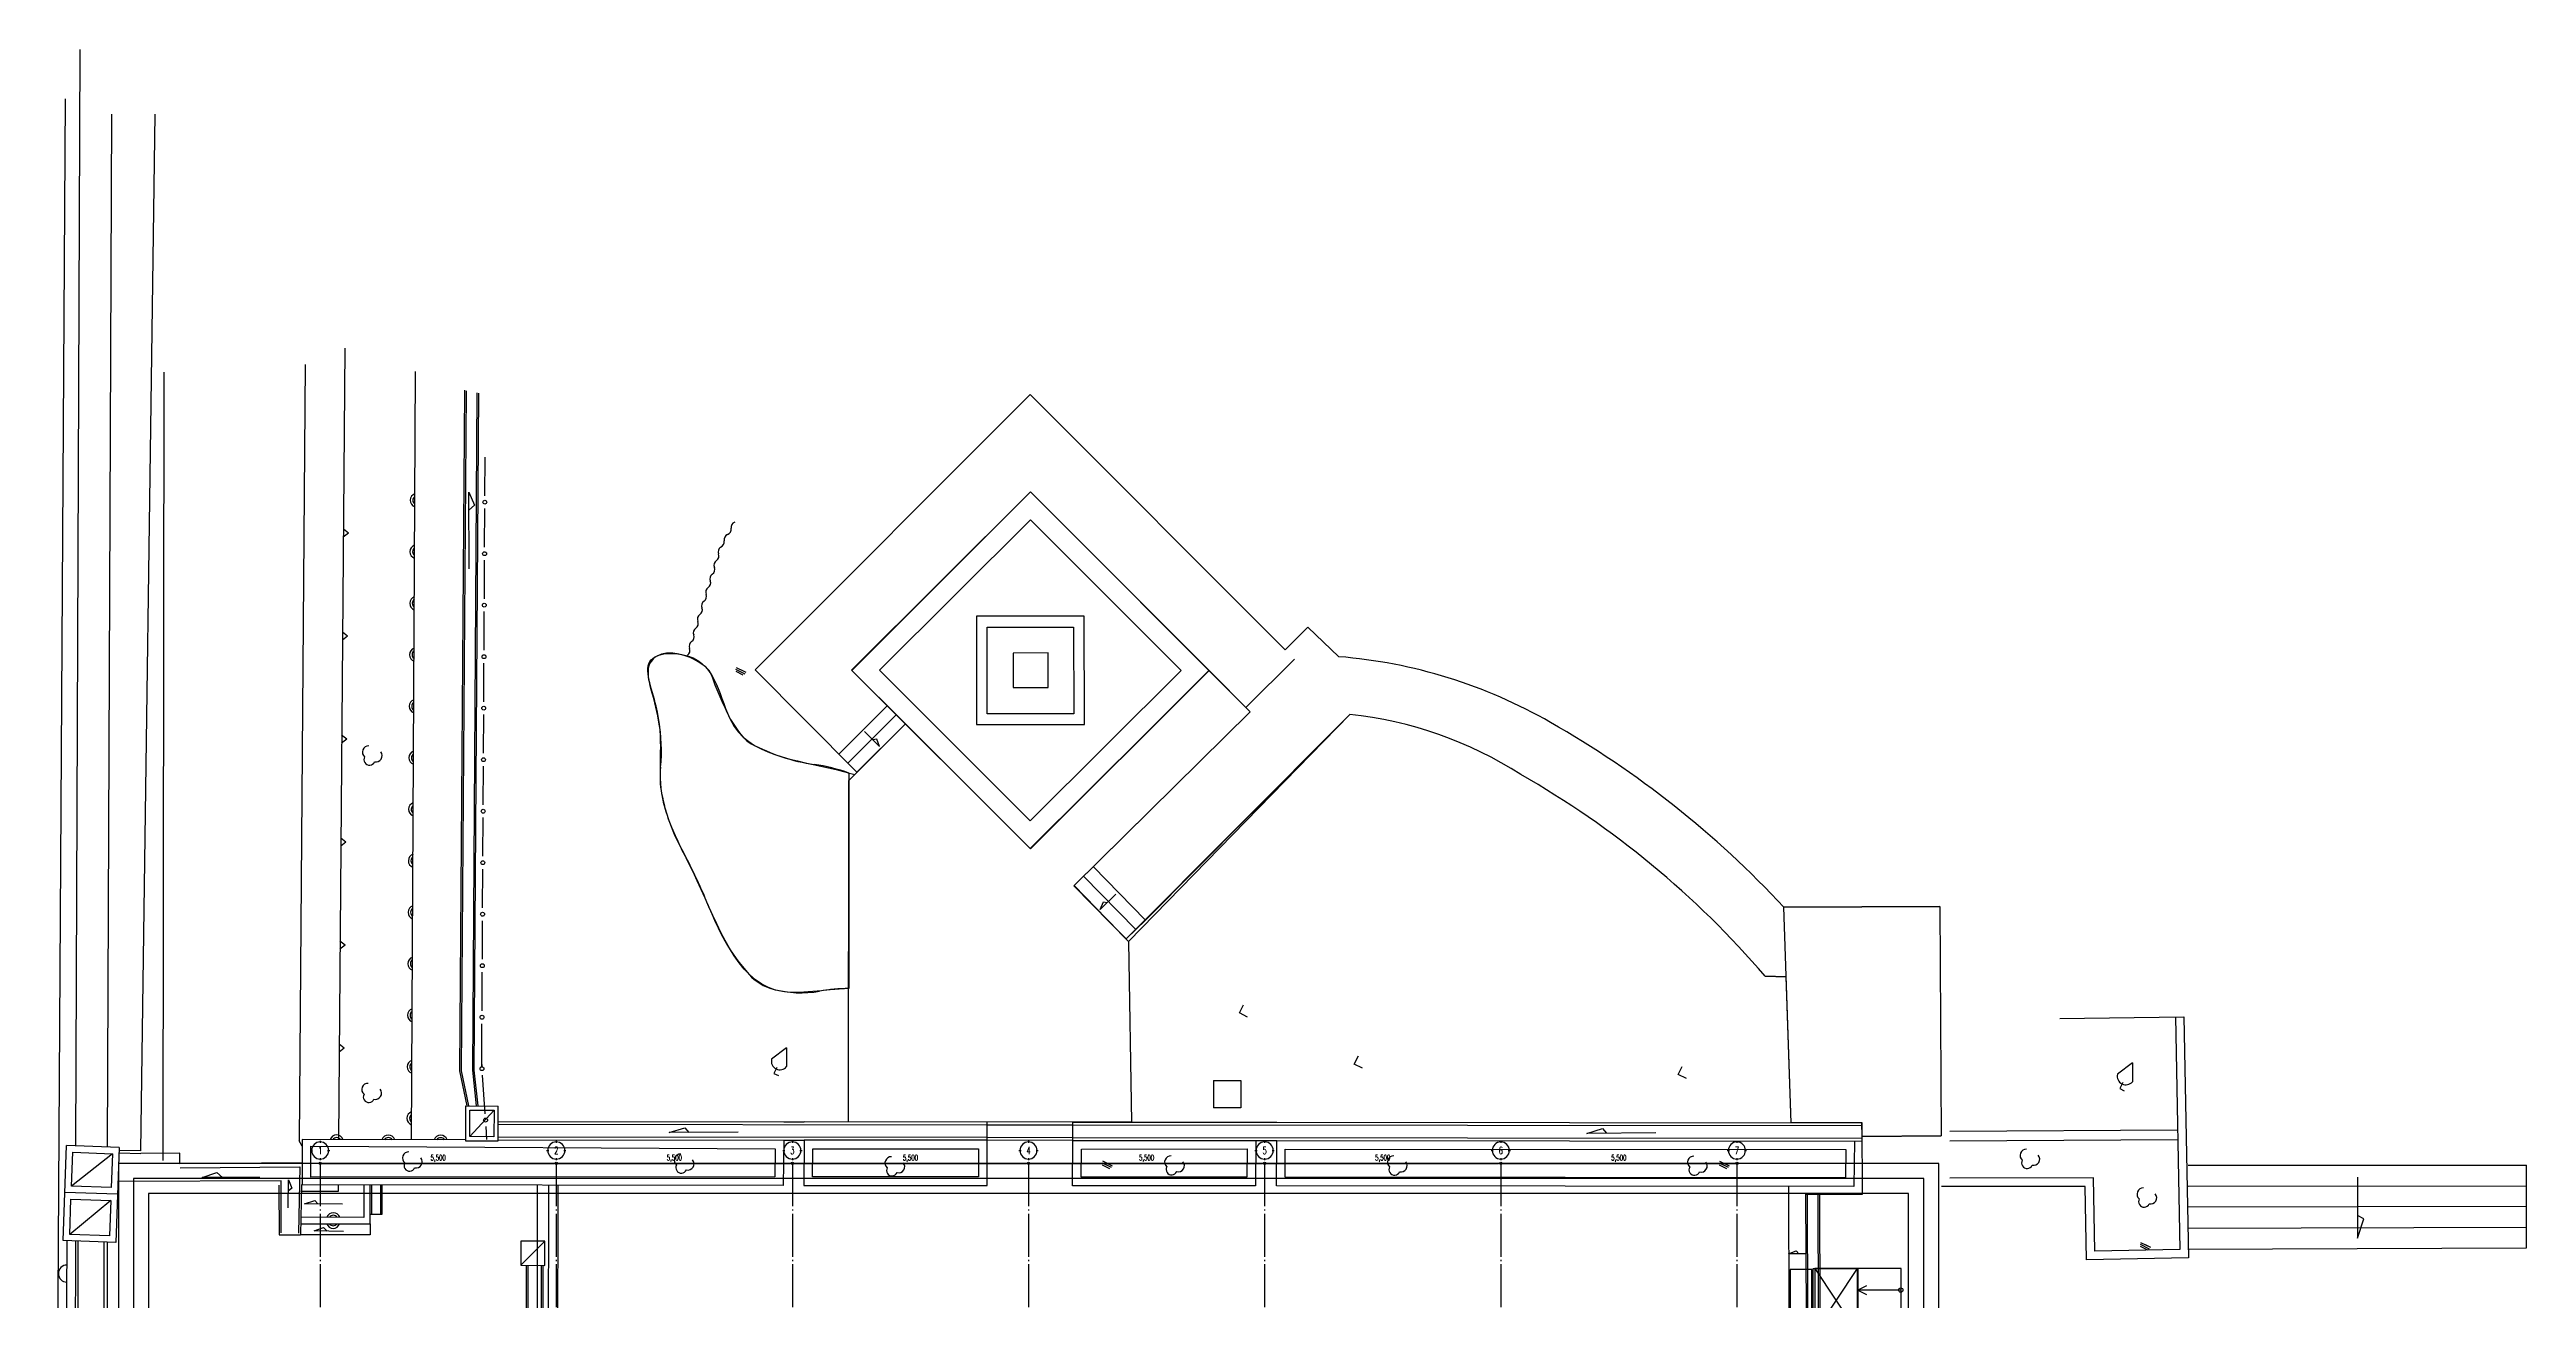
# Model space of a CAD drawing. Header units: millimetres. Extents: x -67913 to 128525, y -54442 to 63422.
# Drawn here: x -6303 to 51390, y 34299 to 63422 of the extents above; entities that cross this region are included whole.
import ezdxf
from ezdxf.enums import TextEntityAlignment as Align

# ---------------------------------------------------------------- set-up
doc = ezdxf.new("R2010")
doc.units = ezdxf.units.MM
doc.header["$LTSCALE"] = 500
doc.header["$PDMODE"] = 35
doc.linetypes.add('AXIS', pattern=[2.35, 2, -0.15, 0.05, -0.15])
doc.layers.get('0').update_dxf_attribs({"plot": 0})
for name, color, linetype in [('020KijnSn', 1, 'AXIS'), ('030KijnSp', 8, 'Continuous'), ('040KijunF', 7, 'Continuous'), ('090Gaikou', 5, 'Continuous')]:
    doc.layers.add(name, color=color, linetype=linetype)
doc.layers.add('HOJO', color=211, linetype='Continuous', plot=False)
doc.styles.add('Dim', font='simplex.shx', dxfattribs={"width": 0.6, "bigfont": 'extfont2.shx'})
doc.styles.get("Standard").update_dxf_attribs({"font": 'simplex.shx', "width": 0.7, "bigfont": 'extfont2.shx'})
doc.dimstyles.new('PRO1-50', dxfattribs={"dimscale": 50, "dimtxt": 2.5, "dimasz": 1, "dimexe": 0.5, "dimexo": 0.5, "dimgap": 0.8, "dimtad": 1, "dimdec": 3, "dimdsep": 46, "dimlunit": 6, "dimtxsty": 'Dim', "dimblk": 'ORIGIN', "dimcen": 0, "dimadec": 3, "dimazin": 2, "dimtfac": 1, "dimtdec": 3, "dimtix": 1, "dimtmove": 2, "dimatfit": 3, "dimldrblk": 'ORIGIN', "dimfxl": 0, "dimarcsym": 0})

# ---------------------------------------------------------------- blocks, each defined once
blk = doc.blocks.new('通り芯記号')
at = {"layer": '040KijunF'}
for p, q in [((-4.5, 0), (-3.5, 0)), ((0, 3.5), (0, 4.5)), ((3.5, 0), (4.5, 0)), ((0, -4.5), (0, -3.5))]:
    blk.add_line(p, q, dxfattribs=at)
blk.add_circle((0, 0), 4, dxfattribs=at)
at = {"layer": '040KijunF', "width": 0.6}
blk.add_attdef('通り芯符号', text='', height=3.5, dxfattribs=at).set_placement((0, 0), align=Align.MIDDLE)
blk = doc.blocks.new('_Origin')
at = {"color": 0, "linetype": 'ByBlock', "lineweight": -2}
blk.add_line((0, 0), (-1, 0), dxfattribs=at)
blk.add_circle((0, 0), 0.5, dxfattribs=at)
blk = doc.blocks.new('*D121')
at = {"layer": '030KijnSp', "color": 0, "lineweight": -2, "transparency": 16777216}
blk.add_line((50, 37470), (5450, 37470), dxfattribs=at)
at = {"layer": 'Defpoints', "color": 0, "transparency": 16777216}
for p in [(0, 37470), (5500, 37470), (5500, 37470)]:
    blk.add_point(p, dxfattribs=at)
at = {"layer": '030KijnSp', "color": 0, "lineweight": -2, "transparency": 16777216, "xscale": 50, "yscale": 50, "zscale": 50, "rotation": 180}
blk.add_blockref('_Origin', (0, 37470), dxfattribs=at)
at = {"layer": '030KijnSp', "color": 0, "lineweight": -2, "transparency": 16777216, "xscale": 50, "yscale": 50, "zscale": 50}
blk.add_blockref('_Origin', (5500, 37470), dxfattribs=at)
at = {"layer": '030KijnSp', "color": 0, "transparency": 16777216, "insert": (2750, 37584), "char_height": 125, "attachment_point": 5, "style": 'Dim'}
blk.add_mtext('5,500', dxfattribs=at)
blk = doc.blocks.new('*D116')
at = {"layer": '030KijnSp', "color": 0, "lineweight": -2, "transparency": 16777216}
blk.add_line((5550, 37470), (10950, 37470), dxfattribs=at)
at = {"layer": 'Defpoints', "color": 0, "transparency": 16777216}
for p in [(5500, 37470), (11000, 37470), (11000, 37470)]:
    blk.add_point(p, dxfattribs=at)
at = {"layer": '030KijnSp', "color": 0, "lineweight": -2, "transparency": 16777216, "xscale": 50, "yscale": 50, "zscale": 50, "rotation": 180}
blk.add_blockref('_Origin', (5500, 37470), dxfattribs=at)
at = {"layer": '030KijnSp', "color": 0, "lineweight": -2, "transparency": 16777216, "xscale": 50, "yscale": 50, "zscale": 50}
blk.add_blockref('_Origin', (11000, 37470), dxfattribs=at)
at = {"layer": '030KijnSp', "color": 0, "transparency": 16777216, "insert": (8250, 37584), "char_height": 125, "attachment_point": 5, "style": 'Dim'}
blk.add_mtext('5,500', dxfattribs=at)
blk = doc.blocks.new('*D117')
at = {"layer": '030KijnSp', "color": 0, "lineweight": -2, "transparency": 16777216}
blk.add_line((11050, 37470), (16450, 37470), dxfattribs=at)
at = {"layer": 'Defpoints', "color": 0, "transparency": 16777216}
for p in [(11000, 37470), (16500, 37470), (16500, 37470)]:
    blk.add_point(p, dxfattribs=at)
at = {"layer": '030KijnSp', "color": 0, "lineweight": -2, "transparency": 16777216, "xscale": 50, "yscale": 50, "zscale": 50, "rotation": 180}
blk.add_blockref('_Origin', (11000, 37470), dxfattribs=at)
at = {"layer": '030KijnSp', "color": 0, "lineweight": -2, "transparency": 16777216, "xscale": 50, "yscale": 50, "zscale": 50}
blk.add_blockref('_Origin', (16500, 37470), dxfattribs=at)
at = {"layer": '030KijnSp', "color": 0, "transparency": 16777216, "insert": (13750, 37584), "char_height": 125, "attachment_point": 5, "style": 'Dim'}
blk.add_mtext('5,500', dxfattribs=at)
blk = doc.blocks.new('*D118')
at = {"layer": '030KijnSp', "color": 0, "lineweight": -2, "transparency": 16777216}
blk.add_line((16550, 37470), (21950, 37470), dxfattribs=at)
at = {"layer": 'Defpoints', "color": 0, "transparency": 16777216}
for p in [(16500, 37470), (22000, 37470), (22000, 37470)]:
    blk.add_point(p, dxfattribs=at)
at = {"layer": '030KijnSp', "color": 0, "lineweight": -2, "transparency": 16777216, "xscale": 50, "yscale": 50, "zscale": 50, "rotation": 180}
blk.add_blockref('_Origin', (16500, 37470), dxfattribs=at)
at = {"layer": '030KijnSp', "color": 0, "lineweight": -2, "transparency": 16777216, "xscale": 50, "yscale": 50, "zscale": 50}
blk.add_blockref('_Origin', (22000, 37470), dxfattribs=at)
at = {"layer": '030KijnSp', "color": 0, "transparency": 16777216, "insert": (19250, 37584), "char_height": 125, "attachment_point": 5, "style": 'Dim'}
blk.add_mtext('5,500', dxfattribs=at)
blk = doc.blocks.new('*D119')
at = {"layer": '030KijnSp', "color": 0, "lineweight": -2, "transparency": 16777216}
blk.add_line((22050, 37470), (27450, 37470), dxfattribs=at)
at = {"layer": 'Defpoints', "color": 0, "transparency": 16777216}
for p in [(22000, 37470), (27500, 37470), (27500, 37470)]:
    blk.add_point(p, dxfattribs=at)
at = {"layer": '030KijnSp', "color": 0, "lineweight": -2, "transparency": 16777216, "xscale": 50, "yscale": 50, "zscale": 50, "rotation": 180}
blk.add_blockref('_Origin', (22000, 37470), dxfattribs=at)
at = {"layer": '030KijnSp', "color": 0, "lineweight": -2, "transparency": 16777216, "xscale": 50, "yscale": 50, "zscale": 50}
blk.add_blockref('_Origin', (27500, 37470), dxfattribs=at)
at = {"layer": '030KijnSp', "color": 0, "transparency": 16777216, "insert": (24750, 37584), "char_height": 125, "attachment_point": 5, "style": 'Dim'}
blk.add_mtext('5,500', dxfattribs=at)
blk = doc.blocks.new('*D120')
at = {"layer": '030KijnSp', "color": 0, "lineweight": -2, "transparency": 16777216}
blk.add_line((27550, 37470), (32950, 37470), dxfattribs=at)
at = {"layer": 'Defpoints', "color": 0, "transparency": 16777216}
for p in [(27500, 37470), (33000, 37470), (33000, 37470)]:
    blk.add_point(p, dxfattribs=at)
at = {"layer": '030KijnSp', "color": 0, "lineweight": -2, "transparency": 16777216, "xscale": 50, "yscale": 50, "zscale": 50, "rotation": 180}
blk.add_blockref('_Origin', (27500, 37470), dxfattribs=at)
at = {"layer": '030KijnSp', "color": 0, "lineweight": -2, "transparency": 16777216, "xscale": 50, "yscale": 50, "zscale": 50}
blk.add_blockref('_Origin', (33000, 37470), dxfattribs=at)
at = {"layer": '030KijnSp', "color": 0, "transparency": 16777216, "insert": (30250, 37584), "char_height": 125, "attachment_point": 5, "style": 'Dim'}
blk.add_mtext('5,500', dxfattribs=at)

msp = doc.modelspace()

# ---------------------------------------------------------------- linework, layer by layer
at = {"layer": '020KijnSn'}
for p, q in [((0, 37470), (0, -23200)), ((5500, 37470), (5500, -23200)), ((11000, 37470), (11000, -23200)), ((16500, 37470), (16500, -23200)), ((22000, 37470), (22000, -23200)), ((27500, 37470), (27500, -23200)), ((33000, 37470), (33000, -23200))]:
    msp.add_line(p, q, dxfattribs=at)
at = {"layer": '090Gaikou'}
for p, q in [((-5593.7202, 63421.84), (-5701.8518, 37875.059)), ((-6302.9082, 588.4333), (-5931.3103, 62269.3808)), ((-4950.2505, 37847.3102), (-4848.3637, 61918.6717)), ((-4176.9687, 37765.8628), (-3844.341, 61914.422)), ((-347.8934, 56083.5303), (-489.7666, 37992.06)), ((574.9688, 56465.8308), (423.96, 38023.5168)), ((-3654.9158, 37535.5514), (-3630.6527, 55904.8074)), ((2127.6786, 38021.4838), (2223.0631, 55920.2947)), ((3361.1382, 55481.8675), (3247.9493, 39623.9152)), ((3292.9818, 39628.2985), (3406.0714, 55472.3488)), ((3651.2656, 55421.0515), (3545.0598, 39638.0896)), ((3590.0767, 39640.4474), (3696.2028, 55411.5682)), ((10131.9372, 48966.7534), (16541.1907, 55381.8166)), ((10131.9372, 48966.7534), (16541.1907, 55381.8166)), ((16541.1907, 55381.8166), (22480.6044, 49434.7928)), ((16541.1907, 55381.8166), (22480.6044, 49434.7928)), ((3837.6633, 53024.6916), (3842.6174, 53924.678)), ((3467.6772, 51318.8321), (3466.8131, 53109.6433)), ((3466.8131, 53109.6433), (3594.8763, 52802.7088)), ((12373.4215, 48963.8234), (16545.6786, 53117.4637)), ((16545.6786, 53117.4637), (12373.4215, 48963.8234)), ((16545.6786, 53117.4637), (12373.4215, 48963.8234)), ((16545.6786, 53117.4637), (12386.1751, 48951.0909)), ((16545.6786, 53117.4637), (20703.8813, 48956.3507)), ((16564.4065, 53098.6896), (16545.6786, 53117.4637)), ((20703.8813, 48956.3507), (16545.6786, 53117.4637)), ((21660.4466, 47990.068), (16545.6786, 53117.4637)), ((21663.9943, 47993.606), (16564.4065, 53098.6896)), ((3594.8763, 52802.7088), (3467.0164, 52688.3762)), ((3831.0583, 51824.7097), (3836.0121, 52724.6962)), ((538.9882, 52071.5977), (659.7209, 52160.6122)), ((540.4617, 52251.5916), (659.7209, 52160.6122)), ((13024.9574, 48963.3636), (16544.8382, 52467.5386)), ((16544.8382, 52467.5386), (20053.0117, 48956.91)), ((3824.4531, 50624.728), (3829.4072, 51524.7144)), ((3817.8481, 49424.7461), (3822.8019, 50324.7326)), ((15286.5093, 50215.7487), (15285.7898, 47694.7288)), ((17797.2577, 50216.9013), (15286.5093, 50215.7487)), ((17805.9368, 47696.6999), (17797.2577, 50216.9013)), ((519.3372, 49671.678), (640.0701, 49760.6925)), ((520.8111, 49851.6721), (640.0701, 49760.6925)), ((15535.8612, 47944.9245), (15536.4378, 49965.8633)), ((15536.4378, 49965.8633), (17548.1178, 49966.7867)), ((17548.1178, 49966.7867), (17555.075, 47946.5038)), ((22480.6044, 49434.7928), (23007.5594, 49961.0735)), ((22480.6044, 49434.7928), (23007.5594, 49961.0735)), ((22480.6044, 49434.7928), (23007.5594, 49961.0735)), ((23725.1254, 49275.1487), (23007.5594, 49961.0735)), ((23007.5594, 49961.0735), (23725.1254, 49275.1487)), ((23007.5594, 49961.0735), (23725.1254, 49275.1487)), ((3811.2429, 48224.7644), (3816.1969, 49124.7508)), ((16145.8552, 49358.6147), (16143.3781, 48554.9658)), ((16955.3939, 49365.4818), (16145.8552, 49358.6147)), ((16959.1701, 48560.8876), (16955.3939, 49365.4818)), ((21564.3831, 48093.4903), (22694.5526, 49220.5705)), ((9676.9263, 48985.616), (9889.4826, 48879.466)), ((9680.4194, 48936.9255), (9848.4599, 48853.0066)), ((9689.2443, 49026.4106), (9914.6943, 48913.8215)), ((9790.6607, 48975.7635), (9914.6943, 48913.8215)), ((12505.92, 46579.9456), (10131.9372, 48966.7534)), ((12501.9658, 46583.9211), (10131.9372, 48966.7534)), ((12501.9658, 46583.9211), (10131.9372, 48966.7534)), ((16549.2608, 44794.869), (12373.4215, 48963.8234)), ((12373.4215, 48963.8234), (16540.1318, 44803.9829)), ((12373.4215, 48963.8234), (13631.7173, 47707.6022)), ((12386.1751, 48951.0909), (13631.7173, 47707.6022)), ((16540.3087, 45453.8088), (13024.9574, 48963.3636)), ((16143.3781, 48554.9658), (16959.1701, 48560.8876)), ((16540.1318, 44803.9829), (20703.8813, 48956.3507)), ((20053.0117, 48956.91), (16540.3087, 45453.8088)), ((16549.2527, 44794.8771), (20700.2029, 48952.6824)), ((20703.8813, 48956.3507), (16549.2608, 44794.869)), ((20700.2029, 48952.6824), (21660.4466, 47990.068)), ((20703.8813, 48956.3507), (21663.9943, 47993.606)), ((3804.6379, 47024.7825), (3809.5917, 47924.769)), ((13207.0155, 48131.6038), (12082.7102, 47005.4417)), ((12294.2223, 46792.6007), (13419.3664, 47919.603)), ((17555.075, 47946.5038), (15535.8612, 47944.9245)), ((17553.2879, 43934.9183), (21663.9943, 47993.606)), ((17553.2879, 43934.9183), (21660.4466, 47990.068)), ((21660.4466, 47990.068), (17559.2659, 43940.8206)), ((21660.4466, 47990.068), (17559.2659, 43940.8206)), ((23982.757, 47928.4485), (18773.8093, 42699.2768)), ((23982.757, 47928.4485), (18830.5419, 42641.283)), ((19224.4787, 43140.1452), (23982.757, 47928.4485)), ((499.6861, 47271.7584), (620.4192, 47360.7731)), ((501.16, 47451.7525), (620.4192, 47360.7731)), ((13631.7173, 47707.6022), (12314.0025, 46387.7112)), ((12317.9459, 46391.6611), (13631.7173, 47707.6022)), ((13631.7173, 47707.6022), (12501.9658, 46583.9211)), ((13631.7173, 47707.6022), (12501.9658, 46583.9211)), ((12679.3767, 47534.0658), (13031.5999, 47182.4233)), ((12967.7742, 47350.095), (12875.1106, 47338.6546)), ((13031.5999, 47182.4233), (12967.7742, 47350.095)), ((13631.7173, 47707.6022), (16549.2527, 44794.8771)), ((15285.7898, 47694.7288), (17805.9368, 47696.6999)), ((3798.0326, 45824.8007), (3802.9867, 46724.7871)), ((12309.0997, 38434.7919), (12314.0025, 46387.7112)), ((12309.1001, 38435.1388), (12317.9459, 46391.6611)), ((12318.138, 46564.4489), (12311.0155, 41542.3712)), ((481.5091, 45051.8331), (600.7681, 44960.8535)), ((3791.4276, 44624.8189), (3796.3813, 45524.8051)), ((480.0352, 44871.8391), (600.7681, 44960.8535)), ((3784.8224, 43424.8371), (3789.7763, 44324.8233)), ((18773.8093, 42699.2768), (17553.2879, 43934.9183)), ((18830.5419, 42641.283), (17553.2879, 43934.9183)), ((17559.2659, 43940.8206), (18830.5419, 42641.283)), ((17559.2659, 43940.8206), (18830.5419, 42641.283)), ((18999.144, 42919.711), (17783.7028, 44162.1726)), ((19224.4787, 43140.1452), (18008.0253, 44383.6415)), ((18531.1466, 43744.2522), (18165.8706, 43386.9201)), ((18165.8706, 43386.9201), (18248.2384, 43563.1363)), ((18248.2384, 43563.1363), (18331.3803, 43548.8304)), ((37726.5354, 43458.3793), (34096.3886, 43437.5407)), ((34096.3886, 43437.5407), (37726.5354, 43458.3793)), ((34096.3886, 43437.5407), (37726.5354, 43458.3793)), ((34261.6392, 38417.4754), (34096.3886, 43437.5407)), ((37726.5354, 43458.3793), (37757.2366, 38110.106)), ((37726.5354, 43458.3793), (37757.2366, 38110.106)), ((3778.2174, 42224.8553), (3783.1711, 43124.8415)), ((18773.8093, 42699.2768), (19224.4787, 43140.1452)), ((460.3841, 42471.9194), (581.117, 42560.9338)), ((461.858, 42651.9135), (581.117, 42560.9338)), ((18830.5419, 42641.283), (18896.3291, 38427.4684)), ((3771.6122, 41024.8735), (3776.5658, 41924.8598)), ((33655.4068, 41833.5097), (34149.794, 41815.1632)), ((34149.794, 41815.1632), (33655.4068, 41833.5097)), ((34149.794, 41815.1632), (33655.4068, 41833.5097)), ((34261.6392, 38417.4754), (34149.794, 41815.1632)), ((34261.6392, 38417.4754), (34149.794, 41815.1632)), ((21410.1794, 40974.0065), (21504.0037, 41161.8815)), ((21598.0544, 40880.1823), (21410.1794, 40974.0065)), ((3764.5315, 39738.5089), (3769.9608, 40724.8779)), ((40521.5777, 40845.63), (43411.8985, 40886.6456)), ((43211.9353, 40882.803), (43316.0403, 35465.1535)), ((43411.8985, 40886.6456), (43519.846, 35269.0327)), ((440.7334, 40071.9999), (561.4661, 40161.0145)), ((442.2072, 40251.9937), (561.4661, 40161.0145)), ((3758.465, 39824.6797), (3764.5315, 39738.5089)), ((10863.9845, 40159.5038), (10515.2842, 39897.7156)), ((10863.9845, 40159.5038), (10864.1949, 39723.4706)), ((24088.2687, 39784.3648), (24182.0929, 39972.2398)), ((42213.2992, 39808.9172), (41864.5989, 39547.129)), ((42213.2992, 39808.9172), (42213.5096, 39372.884)), ((3247.9493, 39623.9152), (3414.511, 38807.2757)), ((3460.4515, 38807.2068), (3292.9818, 39628.2985)), ((3545.0598, 39638.0896), (3638.0222, 38806.9406)), ((3683.3104, 38806.8727), (3590.0767, 39640.4474)), ((3842.7367, 38627.6423), (3779.5331, 39525.4204)), ((10637.466, 39705.9198), (10567.768, 39566.3556)), ((10567.768, 39566.3556), (10672.4413, 39514.0821)), ((20808.3828, 39404.7519), (20804.5494, 38764.7634)), ((20808.3828, 39404.7519), (21447.4408, 39400.9241)), ((21447.4408, 39400.9241), (21443.6077, 38760.9355)), ((24276.1437, 39690.5406), (24088.2687, 39784.3648)), ((31634.1061, 39542.757), (31727.9303, 39730.632)), ((31821.9811, 39448.9327), (31634.1061, 39542.757)), ((41986.7807, 39355.3333), (41917.0828, 39215.769)), ((3384.9049, 38807.3201), (3383.6839, 37992.9273)), ((3384.9049, 38807.3201), (4149.9042, 38806.1732)), ((3483.8337, 38092.7773), (3484.7549, 38707.1703)), ((4049.7543, 38706.3233), (3483.8337, 38092.7773)), ((3484.7549, 38707.1703), (4049.7543, 38706.3233)), ((4049.7543, 38706.3233), (4048.8332, 38091.9303)), ((4148.6831, 37991.7805), (4149.9042, 38806.1732)), ((21443.6077, 38760.9355), (20804.5494, 38764.7634)), ((41917.0828, 39215.769), (42021.756, 39163.4955)), ((4048.8332, 38091.9303), (3483.8337, 38092.7773)), ((3884.8725, 38029.1235), (3863.8045, 38328.3831)), ((15537.9791, 38070.067), (4148.8195, 38082.7391)), ((4149.2711, 38383.9399), (15538.3738, 38369.3773)), ((4149.3656, 38446.9584), (10798.3105, 38438.4842)), ((8127.9733, 38186.8706), (8491.1978, 38299.6111)), ((9736.2874, 38197.8798), (8127.9733, 38186.8706)), ((8491.1978, 38299.6111), (8586.7746, 38190.0111)), ((10798.3105, 38438.4842), (11273.9324, 38435.5736)), ((15538.2277, 38432.3774), (11273.9324, 38435.5736)), ((18896.3291, 38427.4684), (12309.1001, 38435.1388)), ((15537.909, 38007.067), (15538.2277, 38432.3774)), ((15538.3738, 38369.3773), (17531.2035, 38364.6294)), ((17530.9198, 38426.6292), (21794.8148, 38429.25)), ((17531.1795, 38003.9094), (17530.9198, 38426.6292)), ((17531.2035, 38364.6294), (35914.1202, 38353.9147)), ((21794.8148, 38429.25), (22281.1419, 38428.7906)), ((22281.1419, 38428.7906), (35914.1565, 38415.9147)), ((29505.3278, 38167.5213), (29868.5523, 38280.2618)), ((31113.6419, 38178.5304), (29505.3278, 38167.5213)), ((29868.5523, 38280.2618), (29964.1292, 38170.6618)), ((35911.251, 38415.9168), (34261.6392, 38417.4754)), ((35914.1565, 38415.9147), (34261.6392, 38417.4754)), ((35916.3574, 38097.3857), (35911.251, 38415.9168)), ((35925.6288, 36755.6258), (35914.1563, 38415.9147)), ((35916.3574, 38097.3857), (35914.1565, 38415.9147)), ((35916.3574, 38097.3857), (37757.2366, 38110.106)), ((37757.2366, 38110.106), (35916.3574, 38097.3857)), ((37757.2366, 38110.106), (35916.3574, 38097.3857)), ((43265.6087, 38243.9152), (37956.6469, 38213.4396)), ((-5989.0035, 35671.3048), (-5907.3615, 37882.6464)), ((-4679.2877, 37837.3063), (-5907.3615, 37882.6464)), ((-5792.118, 36938.4698), (-5762.9978, 37727.2143)), ((-4834.7197, 37692.9426), (-5792.118, 36938.4698)), ((-5762.9978, 37727.2143), (-4834.7197, 37692.9426)), ((-4834.7197, 37692.9426), (-4863.8399, 36904.1981)), ((-4679.2877, 37837.3063), (-4760.9296, 35625.9648)), ((-4683.7332, 37716.8946), (-4176.4547, 37698.1661)), ((-4176.9687, 37765.8628), (-4681.6687, 37772.8148)), ((-3266.4471, 37705.0756), (-4176.4547, 37698.1661)), ((-3264.6271, 37465.3671), (-3266.4471, 37705.0756)), ((-417.8197, 37868.8811), (-489.7666, 37992.06)), ((-417.6825, 38024.5211), (-418.9452, 36966.2996)), ((3383.7246, 38019.985), (-417.6825, 38024.5211)), ((-218.724, 37151.5338), (-217.8693, 37867.8409)), ((-217.8693, 37867.8409), (10595.7241, 37811.5841)), ((3383.6839, 37992.9273), (4148.6831, 37991.7805)), ((4148.7239, 38019.01), (10797.7649, 38010.5358)), ((10595.7241, 37811.5841), (10589.0021, 37152.9031)), ((10797.7649, 38010.5358), (10786.9717, 36952.9281)), ((10797.7649, 38010.5358), (11273.6138, 38010.2634)), ((11273.6138, 38010.2634), (11269.1102, 36956.1828)), ((15537.909, 38007.067), (11273.6138, 38010.2634)), ((11469.9661, 37156.0735), (11472.7605, 37810.1141)), ((11472.7605, 37810.1141), (15337.5646, 37807.2173)), ((15337.5646, 37807.2173), (15336.44, 37153.9682)), ((15536.0959, 36953.8593), (15537.909, 38007.067)), ((17531.1795, 38003.9094), (15537.909, 38007.067)), ((17531.2244, 38065.9093), (15537.9791, 38070.067)), ((17526.6761, 36949.829), (17531.1795, 38003.9094)), ((17531.1795, 38003.9094), (21795.075, 38006.5304)), ((35917.1401, 38052.6159), (17531.2244, 38065.9093)), ((17727.532, 37149.7432), (17730.3274, 37804.0317)), ((17730.3274, 37804.0317), (21593.3638, 37806.4062)), ((18225.1635, 37525.3016), (18450.6135, 37412.7125)), ((21593.3638, 37806.4062), (21587.7594, 37148.0985)), ((21795.075, 38006.5304), (21786.0633, 36948.014)), ((21795.075, 38006.5304), (22280.7401, 38003.4952)), ((22276.655, 36945.8336), (22280.7401, 38003.4952)), ((22280.7401, 38003.4952), (35917.0953, 37990.6159)), ((22477.4282, 37145.6446), (22479.9683, 37803.3069)), ((22479.9683, 37803.3069), (35533.4493, 37790.9782)), ((32595.4975, 37524.8894), (32820.9475, 37412.3003)), ((35533.4493, 37790.9782), (35526.7381, 37133.3664)), ((35735.4989, 37990.7875), (35724.7054, 36933.18)), ((37957.9096, 37993.4433), (43266.8714, 38023.9189)), ((-4863.8399, 36904.1981), (-5792.118, 36938.4698)), ((-911.4585, 37063.4376), (-4689.4666, 37044.0879)), ((-3264.6271, 37465.3671), (-418.3239, 37486.9785)), ((-3263.8678, 37365.37), (-474.454, 37386.5495)), ((-2744.7075, 37141.1688), (-2407.0659, 37253.897)), ((-1401.5991, 37141.8168), (-2744.7075, 37141.1688)), ((-2407.0659, 37253.897), (-2276.5382, 37141.3947)), ((-960.9457, 36963.1829), (-955.0322, 35808.5803)), ((-905.2398, 35849.2463), (-911.4585, 37063.4376)), ((-744.8888, 36436.5761), (-740.5285, 37084.5573)), ((-740.5285, 37084.5573), (-662.5525, 36889.8897)), ((-474.454, 37386.5495), (-504.0227, 35846.9324)), ((-432.5154, 36966.3158), (-454.8078, 35805.5682)), ((10786.9717, 36952.9281), (-432.5154, 36966.3158)), ((10589.0021, 37152.9031), (-218.724, 37151.5338)), ((418.4104, 36965.3004), (418.2287, 36813.058)), ((1018.4099, 36964.5845), (1017.5123, 36212.3425)), ((1167.3332, 36062.1636), (1168.4098, 36964.4055)), ((1205.6033, 36288.4811), (1206.4098, 36964.3602)), ((1407.3818, 36964.1203), (1406.5753, 36288.2413)), ((1444.5753, 36288.1959), (1445.3818, 36964.075)), ((5058.4966, 36959.7636), (5053.3058, 28550)), ((5316.9758, 36959.4553), (5306.9414, 28550)), ((5536.9756, 36959.1928), (5526.9415, 28550)), ((11269.1102, 36956.1828), (15536.0959, 36953.8593)), ((15336.44, 37153.9682), (11469.9661, 37156.0735)), ((21786.0633, 36948.014), (17526.6761, 36949.829)), ((21587.7594, 37148.0985), (17727.532, 37149.7432)), ((18212.8455, 37484.507), (18425.4018, 37378.3571)), ((18216.3385, 37435.8165), (18384.379, 37351.8976)), ((18326.5799, 37474.6545), (18450.6135, 37412.7125)), ((35724.7054, 36933.18), (22276.655, 36945.8336)), ((35526.7381, 37133.3664), (22477.4282, 37145.6446)), ((32583.1795, 37484.0948), (32795.7358, 37377.9448)), ((32586.6726, 37435.4043), (32754.7131, 37351.4854)), ((32696.9139, 37474.2423), (32820.9475, 37412.3003)), ((34198.8714, 36934.6155), (34209.8446, 33980.7801)), ((41110.2155, 36931.6453), (37764.0233, 36927.8608)), ((41306.4051, 37131.8675), (37962.8771, 37128.0857)), ((41143.0417, 35223.3602), (41110.2155, 36931.6453)), ((41339.1623, 35427.166), (41306.4051, 37131.8675)), ((43511.3812, 37428.7664), (51390.2242, 37431.656)), ((43512.5294, 36939.2043), (51390.1203, 36948.9859)), ((47451.0679, 37151.0388), (47452.8325, 35729.9161)), ((51389.8088, 35500.9751), (51390.2242, 37431.656)), ((-4719.4762, 36748.7661), (-5947.5501, 36794.1061)), ((-5833.5714, 35815.6685), (-5803.1864, 36638.6741)), ((-4874.9082, 36604.4024), (-5833.5714, 35815.6685)), ((-5803.1864, 36638.6741), (-4874.9082, 36604.4024)), ((-4874.9082, 36604.4024), (-4905.2933, 35781.3968)), ((-662.5525, 36889.8897), (-742.2992, 36821.4185)), ((418.2287, 36813.058), (-446.2461, 36814.0895)), ((-366.144, 36530.9953), (-125.678, 36604.6532)), ((518.3498, 36521.484), (-366.144, 36530.9953)), ((-125.678, 36604.6532), (-52.0494, 36527.6177)), ((34599.5574, 36750.6998), (35925.6288, 36755.6258)), ((34599.5574, 36750.6998), (34609.8521, 33979.4812)), ((34654.8518, 33979.6484), (34644.5571, 36750.8669)), ((34884.5555, 36751.7585), (34894.8501, 33980.54)), ((34939.8498, 33980.7071), (34929.5552, 36751.9256)), ((51390.0166, 36466.3153), (43513.6777, 36449.6422)), ((-4905.2933, 35781.3968), (-5833.5714, 35815.6685)), ((-955.0322, 35808.5803), (-454.8078, 35805.5682)), ((1167.0247, 35803.633), (-454.8078, 35805.5682)), ((-447.1411, 36064.0901), (1167.3332, 36062.1636)), ((1017.5123, 36212.3425), (-446.9621, 36214.09)), ((-135.2757, 35899.0448), (75.3761, 35972.6882)), ((546.4852, 35881.4852), (-135.2757, 35899.0448)), ((75.3761, 35972.6882), (160.7833, 35891.4194)), ((1167.3332, 36062.1636), (1167.0247, 35803.633)), ((1167.6033, 36288.5264), (1444.5753, 36288.1959)), ((43514.8261, 35960.0804), (51389.9127, 35983.6452)), ((47603.1355, 36178.9849), (47452.1797, 36255.6437)), ((47452.8325, 35729.9161), (47603.1355, 36178.9849)), ((-6053.8176, 5693.9708), (-5891.8546, 35667.7181)), ((-4760.9296, 35625.9648), (-5989.0035, 35671.3048)), ((-5700.0752, 35658.3385), (-5740.1985, -4645.0473)), ((-5646.8205, 27419.5705), (-5636.0752, 35658.2748)), ((-5036.107, 35633.4531), (-5045.0769, 28756.0435)), ((-4961.1071, 35633.3552), (-4971.821, 27418.6902)), ((4671.7945, 35654.4218), (4671.6229, 35094.4218)), ((5231.7945, 35654.2502), (4671.6229, 35094.4218)), ((5231.7945, 35654.2502), (4671.7945, 35654.4218)), ((5231.6228, 35094.2502), (5231.7945, 35654.2502)), ((34204.7075, 35363.6046), (34379.6396, 35430.9973)), ((34604.7048, 35365.0905), (34204.7075, 35363.6046)), ((34379.6396, 35430.9973), (34442.738, 35364.4888)), ((43519.846, 35269.0327), (41143.0417, 35223.3602)), ((43316.0403, 35465.1535), (41339.1623, 35427.166)), ((42391.6541, 35587.6637), (42604.2104, 35481.5137)), ((42395.1472, 35538.9731), (42563.1877, 35455.0542)), ((42403.9721, 35628.4582), (42629.4221, 35515.8691)), ((42505.3885, 35577.8111), (42629.4221, 35515.8691)), ((43499.1142, 35470.4531), (51389.8088, 35500.9751)), ((4671.6229, 35094.4218), (5231.6228, 35094.2502)), ((4795.4658, 35094.3839), (4793.5844, 28955.1467)), ((4843.5492, 28840.3246), (4845.4658, 35094.3686)), ((5145.4658, 35094.2766), (5143.55, 28843.0246)), ((5193.5843, 28955.0241), (5195.4658, 35094.2613)), ((34812.2742, 33520.7091), (35807.6048, 35020.4897)), ((34812.6049, 35020.7091), (35807.2741, 33520.4897))]:
    msp.add_line(p, q, dxfattribs=at)
for points in [[(34243.835, 35000.8036), (34243.6145, 34000.8036), (34743.6145, 34000.6934), (34743.835, 35000.6933)], [(34777.6049, 35020.7168), (34777.6049, 35020.7168), (35812.6048, 35020.4886), (35811.3923, 29520.4887), (34776.3923, 29520.7169), (34777.6049, 35020.7168)], [(34812.6049, 35020.7091), (34812.2742, 33520.7091), (35807.2741, 33520.4897), (35807.6048, 35020.4897)], [(35812.6048, 35020.4886), (35812.6048, 34010.4886), (36822.6048, 34010.4886), (36822.6048, 35020.4886)]]:
    msp.add_lwpolyline(points, close=True, dxfattribs=at)
for points in [[(36017.6048, 34618.2091), (35817.6048, 34518.2091), (36017.6048, 34418.2091)], [(36817.6048, 34517.9886), (35817.6048, 34517.9886)]]:
    msp.add_lwpolyline(points, dxfattribs=at)
for centre, radius in [((3836.8379, 52874.6938), 45), ((3830.2326, 51674.7121), 45), ((3823.6276, 50474.7302), 45), ((3817.0224, 49274.7485), 45), ((3810.4174, 48074.7666), 45), ((3803.8122, 46874.7849), 45), ((3797.2072, 45674.803), 45), ((3790.6019, 44474.8213), 45), ((3783.9969, 43274.8394), 45), ((3777.3915, 42074.8574), 45), ((3770.7863, 40874.8757), 45), ((3768.9989, 39675.0501), 45), ((3853.2706, 38478.0127), 45), ((36817.6048, 34517.9886), 50)]:
    msp.add_circle(centre, radius, dxfattribs=at)
for centre, radius, start, end in [((2257.242, 52920.0699), 158.1667, 108.186893727, 251.202442748), ((2267.4502, 52920.0155), 108.375, 123.549694356, 235.839642104), ((9279.7997, 51950.5137), 131.9413, 291.304159689, 10.123551367), ((9539.5739, 51996.8967), 131.9413, 111.304159689, 190.123551367), ((9443.7004, 52242.7468), 131.9413, 291.304159689, 10.123551367), ((9703.4746, 52289.1298), 131.9413, 111.304159689, 190.123551367), ((2250.8472, 51720.087), 158.1667, 108.186893727, 251.202442754), ((2261.0554, 51720.0326), 108.375, 123.549694375, 235.839642113), ((9065.4431, 51305.8002), 127.7567, 302.871172994, 23.025409808), ((9300.6, 51405.7415), 127.7567, 122.871172994, 203.025409808), ((9161.9197, 51620.3454), 127.7567, 302.871172994, 23.025409808), ((9397.0766, 51720.2867), 127.7567, 122.871172994, 203.025409808), ((9107.6468, 50776.6512), 127.7567, 122.871172994, 203.025409808), ((8968.9665, 50991.2551), 127.7567, 302.871172994, 23.025409808), ((9204.1234, 51091.1964), 127.7567, 122.871172994, 203.025409808), ((2244.4523, 50520.104), 158.1667, 108.186893727, 251.202442748), ((2254.6605, 50520.0496), 108.375, 123.549694356, 235.839642113), ((8914.6937, 50147.5609), 127.7567, 122.871172994, 203.025409808), ((8776.0133, 50362.1648), 127.7567, 302.871172994, 23.025409808), ((9011.1702, 50462.1061), 127.7567, 122.871172994, 203.025409808), ((8872.4899, 50676.7099), 127.7567, 302.871172994, 23.025409808), ((8721.7405, 49518.4706), 127.7567, 122.871172994, 203.025409808), ((8583.0601, 49733.0744), 127.7567, 302.871172994, 23.025409808), ((8818.2171, 49833.0157), 127.7567, 122.871172994, 203.025409808), ((8679.5367, 50047.6196), 127.7567, 302.871172994, 23.025409808), ((2238.0575, 49320.121), 158.1667, 108.186893727, 251.202442754), ((2248.2657, 49320.0666), 108.375, 123.549694356, 235.839642104), ((8044.4837, 48935.285), 407.4598, 108.186265077, 179.802160813), ((8143.4784, 48633.9474), 724.6417, 84.304273264, 108.186265077), ((8074.9174, 47946.5362), 1415.4635, 50.399397662, 84.304273264), ((8486.5835, 49418.5293), 127.7567, 302.871172994, 23.025409808), ((22778.4866, 37519.144), 11794.0567, 60.098948467, 85.396256302), ((22778.4866, 37519.144), 11794.0567, 60.098948467, 85.396256302), ((8775.6513, 48932.7604), 1138.6318, 179.802160813, 196.668796239), ((-105.8751, 46273.4462), 8132.4772, 10.796085082, 16.668796239), ((8692.8914, 48693.5224), 445.9892, 19.769449202, 50.399397662), ((17680.444, 51923.8281), 9104.4545, 199.769449202, 205.770513785), ((2231.6627, 48120.1381), 158.1667, 108.186893736, 251.202442748), ((2241.8709, 48120.0837), 108.375, 123.549694375, 235.839642113), ((11811.4, 49090.3467), 2587.224, 205.770513785, 220.877571782), ((23029.3699, 38847.8639), 9130.4964, 57.271439875, 84.006370163), ((23029.3699, 38847.8639), 9130.4964, 57.271439872, 84.006370161), ((23029.3699, 38847.8639), 9130.4964, 57.271439872, 84.006370161), ((4185.6514, 47091.7948), 3763.6222, 353.985972729, 10.796085082), ((10354.4845, 47829.3248), 660.3667, 220.877571783, 241.872632018), ((17298.3433, 27807.6186), 22944.9077, 42.936978224, 60.325093003), ((17298.3433, 27807.6186), 22944.9077, 42.93697822, 60.325093005), ((17298.3433, 27807.6186), 22944.9077, 42.93697822, 60.325093005), ((1127.7361, 47052.442), 143.6961, 86.910957483, 230.744394865), ((1147.8531, 46877.039), 128.2353, 149.991183757, 336.934002119), ((1300.1596, 46966.3342), 143.6961, 256.180791007, 40.014228397), ((2225.2679, 46920.1551), 158.1667, 108.186893727, 251.202442754), ((2235.4761, 46920.1007), 108.375, 123.549694356, 235.839642104), ((12158.071, 51203.2623), 4486.1187, 241.872632018, 261.713402526), ((10898.7009, 42556.4346), 4251.9385, 70.498414665, 81.713402526), ((10020.0287, 46477.1328), 2103.0436, 173.985972729, 190.774921125), ((17298.3433, 27807.6186), 21547.1378, 40.61250159, 60.325093003), ((17298.3433, 27807.6186), 21547.1378, 40.612501593, 60.325093005), ((17298.3433, 27807.6186), 21547.1378, 40.612501593, 60.325093005), ((2218.873, 45720.1721), 158.1667, 108.186893727, 251.202442748), ((2229.0812, 45720.1177), 108.375, 123.549694375, 235.839642113), ((12271.7609, 46905.6523), 4395.1881, 190.774921125, 208.741108878), ((2212.4782, 44520.1892), 158.1667, 108.186893727, 251.202442748), ((2222.6864, 44520.1348), 108.375, 123.549694356, 235.839642113), ((-2594.1567, 38752.9316), 12559.5269, 21.605539737, 28.741108878), ((2206.0834, 43320.2062), 158.1667, 108.186893727, 251.202442754), ((2216.2916, 43320.1518), 108.375, 123.549694356, 235.839642104), ((14569.0219, 45550.2344), 5900.6471, 201.605539737, 209.422734828), ((2199.6886, 42120.2233), 158.1667, 108.186893736, 251.202442748), ((2209.8968, 42120.1689), 108.375, 123.549694375, 235.839642113), ((13250.2192, 44806.4377), 4386.5554, 209.422734828, 222.015416758), ((10848.3216, 42642.5888), 1153.6999, 222.015416758, 255.145852129), ((12308.6376, 37685.1823), 3857.1896, 89.964678502, 100.098839993), ((2193.2938, 40920.2403), 158.1667, 108.186893727, 251.202442754), ((2203.5019, 40920.1859), 108.375, 123.549694356, 235.839642104), ((11193.7353, 43944.9423), 2501.0808, 255.145852129, 280.098839993), ((2186.8989, 39720.2573), 158.1667, 108.186893727, 251.202442748), ((2197.1071, 39720.2029), 108.375, 123.549694375, 235.839642113), ((10709.3421, 39849.8455), 199.875, 166.142975936, 320.782209934), ((1113.9419, 39190.9197), 143.6961, 86.910957483, 230.744394865), ((42058.6568, 39499.259), 199.875, 166.142975934, 320.782209935), ((1134.0589, 39015.5167), 128.2353, 149.991183757, 336.934002119), ((1286.3654, 39104.8119), 143.6961, 256.180791007, 40.014228397), ((2180.5041, 38520.2744), 158.1667, 108.186893727, 251.202442748), ((382.1132, 37973.4), 158.1667, 18.423857293, 161.439406315), ((1588.5185, 37971.9605), 158.1667, 18.423857293, 161.439406307), ((2190.7123, 38520.22), 108.375, 123.549694351, 235.839642128), ((2805.6429, 37970.5081), 158.1667, 18.423857293, 161.439406315), ((382.101, 37963.1917), 108.375, 33.786657937, 146.076605675), ((1588.5063, 37961.7521), 108.375, 33.786657937, 146.076605675), ((2061.852, 37591.7591), 143.6961, 86.910957483, 230.744394865), ((2234.2755, 37505.6513), 143.6961, 256.180791007, 40.014228397), ((2805.6307, 37960.2998), 108.375, 33.786657928, 146.076605675), ((8392.9113, 37544.093), 143.6961, 86.910957483, 230.744394865), ((8565.3348, 37457.9852), 143.6961, 256.180791007, 40.014228397), ((13300.1269, 37480.0898), 143.6961, 86.910957483, 230.744394865), ((19813.6892, 37502.5326), 143.6961, 86.910957483, 230.744394865), ((19986.1127, 37416.4248), 143.6961, 256.180791007, 40.014228397), ((25002.4149, 37499.3299), 143.6961, 86.910957483, 230.744394865), ((25174.8384, 37413.2221), 143.6961, 256.180791007, 40.014228397), ((31991.8198, 37495.0158), 143.6961, 86.910957483, 230.744394865), ((32164.2433, 37408.9081), 143.6961, 256.180791007, 40.014228397), ((39738.0243, 37654.4716), 143.6961, 86.910957483, 230.744394865), ((39758.1413, 37479.0686), 128.2353, 149.991183757, 336.934002119), ((39910.4478, 37568.3638), 143.6961, 256.180791007, 40.014228397), ((2081.969, 37416.3561), 128.2353, 149.991183757, 336.934002119), ((8413.0282, 37368.69), 128.2353, 149.991183757, 336.934002119), ((13320.2439, 37304.6867), 128.2353, 149.991183757, 336.934002119), ((13472.5504, 37393.982), 143.6961, 256.180791007, 40.014228397), ((19833.8062, 37327.1295), 128.2353, 149.991183757, 336.934002119), ((25022.5319, 37323.9269), 128.2353, 149.991183757, 336.934002119), ((32011.9368, 37319.6128), 128.2353, 149.991183757, 336.934002119), ((42463.0507, 36753.9848), 143.6961, 86.910957483, 230.744394865), ((42483.1677, 36578.5818), 128.2353, 149.991183757, 336.934002119), ((42635.4742, 36667.877), 143.6961, 256.180791007, 40.014228397), ((303.6444, 36113.7003), 158.1667, 198.55353799, 341.569087008), ((306.648, 36163.024), 158.1667, 18.423857293, 161.439406307), ((303.6335, 36123.9086), 108.375, 213.916338616, 326.206286368), ((306.6358, 36152.8157), 108.375, 33.786657913, 146.076605675), ((-5895.9915, 34902.1599), 200.0001, 89.690405935, 269.690405935)]:
    msp.add_arc(centre, radius, start, end, dxfattribs=at)
at = {"layer": '090Gaikou', "start_tangent": (-0.9979843774, -0.0634600852), "end_tangent": (0.9748734699, -0.2227593266)}
msp.add_spline([(12311.0165, 41544.105), (12185.4451, 41537.4737), (10606.2566, 41507.0983), (8784.8465, 44052.1963), (7958.1753, 46092.0458), (7827.3122, 48123.34), (7709.6374, 49202.8818), (8687.0835, 49247.5329), (9644.3943, 47649.4357), (12189.4822, 46600.9652), (12454.999, 46528.9405)], degree=3, dxfattribs=at)
at = {"layer": 'HOJO'}
for points in [[(-4700, -23200), (37700, -23200), (37700, 37470), (-4700, 37470)], [(-4350, -22850), (37350, -22850), (37350, 37120), (-4350, 37120)], [(-4000, -22500), (37000, -22500), (37000, 36770), (-4000, 36770)]]:
    msp.add_lwpolyline(points, close=True, dxfattribs=at)

# ---------------------------------------------------------------- block references
at = {"layer": '040KijunF'}
ref = msp.add_blockref('通り芯記号', (0, 37770), dxfattribs=dict(at, xscale=-50, yscale=50, zscale=50, rotation=180))
ref.add_attrib('通り芯符号', '1', dxfattribs={"height": 175, "width": 0.6}).set_placement((0, 37770), align=Align.MIDDLE)
ref = msp.add_blockref('通り芯記号', (5500, 37770), dxfattribs=dict(at, xscale=-50, yscale=50, zscale=50, rotation=180))
ref.add_attrib('通り芯符号', '2', dxfattribs={"height": 175, "width": 0.6}).set_placement((5500, 37770), align=Align.MIDDLE)
ref = msp.add_blockref('通り芯記号', (11000, 37770), dxfattribs=dict(at, xscale=-50, yscale=50, zscale=50, rotation=180))
ref.add_attrib('通り芯符号', '3', dxfattribs={"height": 175, "width": 0.6}).set_placement((11000, 37770), align=Align.MIDDLE)
ref = msp.add_blockref('通り芯記号', (16500, 37770), dxfattribs=dict(at, xscale=-50, yscale=50, zscale=50, rotation=180))
ref.add_attrib('通り芯符号', '4', dxfattribs={"height": 175, "width": 0.6}).set_placement((16500, 37770), align=Align.MIDDLE)
ref = msp.add_blockref('通り芯記号', (22000, 37770), dxfattribs=dict(at, xscale=-50, yscale=50, zscale=50, rotation=180))
ref.add_attrib('通り芯符号', '5', dxfattribs={"height": 175, "width": 0.6}).set_placement((22000, 37770), align=Align.MIDDLE)
ref = msp.add_blockref('通り芯記号', (27500, 37770), dxfattribs=dict(at, xscale=-50, yscale=50, zscale=50, rotation=180))
ref.add_attrib('通り芯符号', '6', dxfattribs={"height": 175, "width": 0.6}).set_placement((27500, 37770), align=Align.MIDDLE)
ref = msp.add_blockref('通り芯記号', (33000, 37770), dxfattribs=dict(at, xscale=-50, yscale=50, zscale=50, rotation=180))
ref.add_attrib('通り芯符号', '7', dxfattribs={"height": 175, "width": 0.6}).set_placement((33000, 37770), align=Align.MIDDLE)

# ---------------------------------------------------------------- dimensions: what is measured, and where the dimension line sits
at = {"layer": '030KijnSp'}
for base, p1, p2, picture, middle in [((5500, 37470), (0, 37470), (5500, 37470), '*D121', (2750, 37584.4048)), ((11000, 37470), (5500, 37470), (11000, 37470), '*D116', (8250, 37584.4048)), ((16500, 37470), (11000, 37470), (16500, 37470), '*D117', (13750, 37584.4048)), ((22000, 37470), (16500, 37470), (22000, 37470), '*D118', (19250, 37584.4048)), ((27500, 37470), (22000, 37470), (27500, 37470), '*D119', (24750, 37584.4048)), ((33000, 37470), (27500, 37470), (33000, 37470), '*D120', (30250, 37584.4048))]:
    dim = msp.add_linear_dim(base=base, p1=p1, p2=p2, dimstyle='PRO1-50', dxfattribs=at)
    dim.commit()
    dim.dimension.update_dxf_attribs({"geometry": picture, "text_midpoint": middle})

doc.saveas('drawing.dxf')
